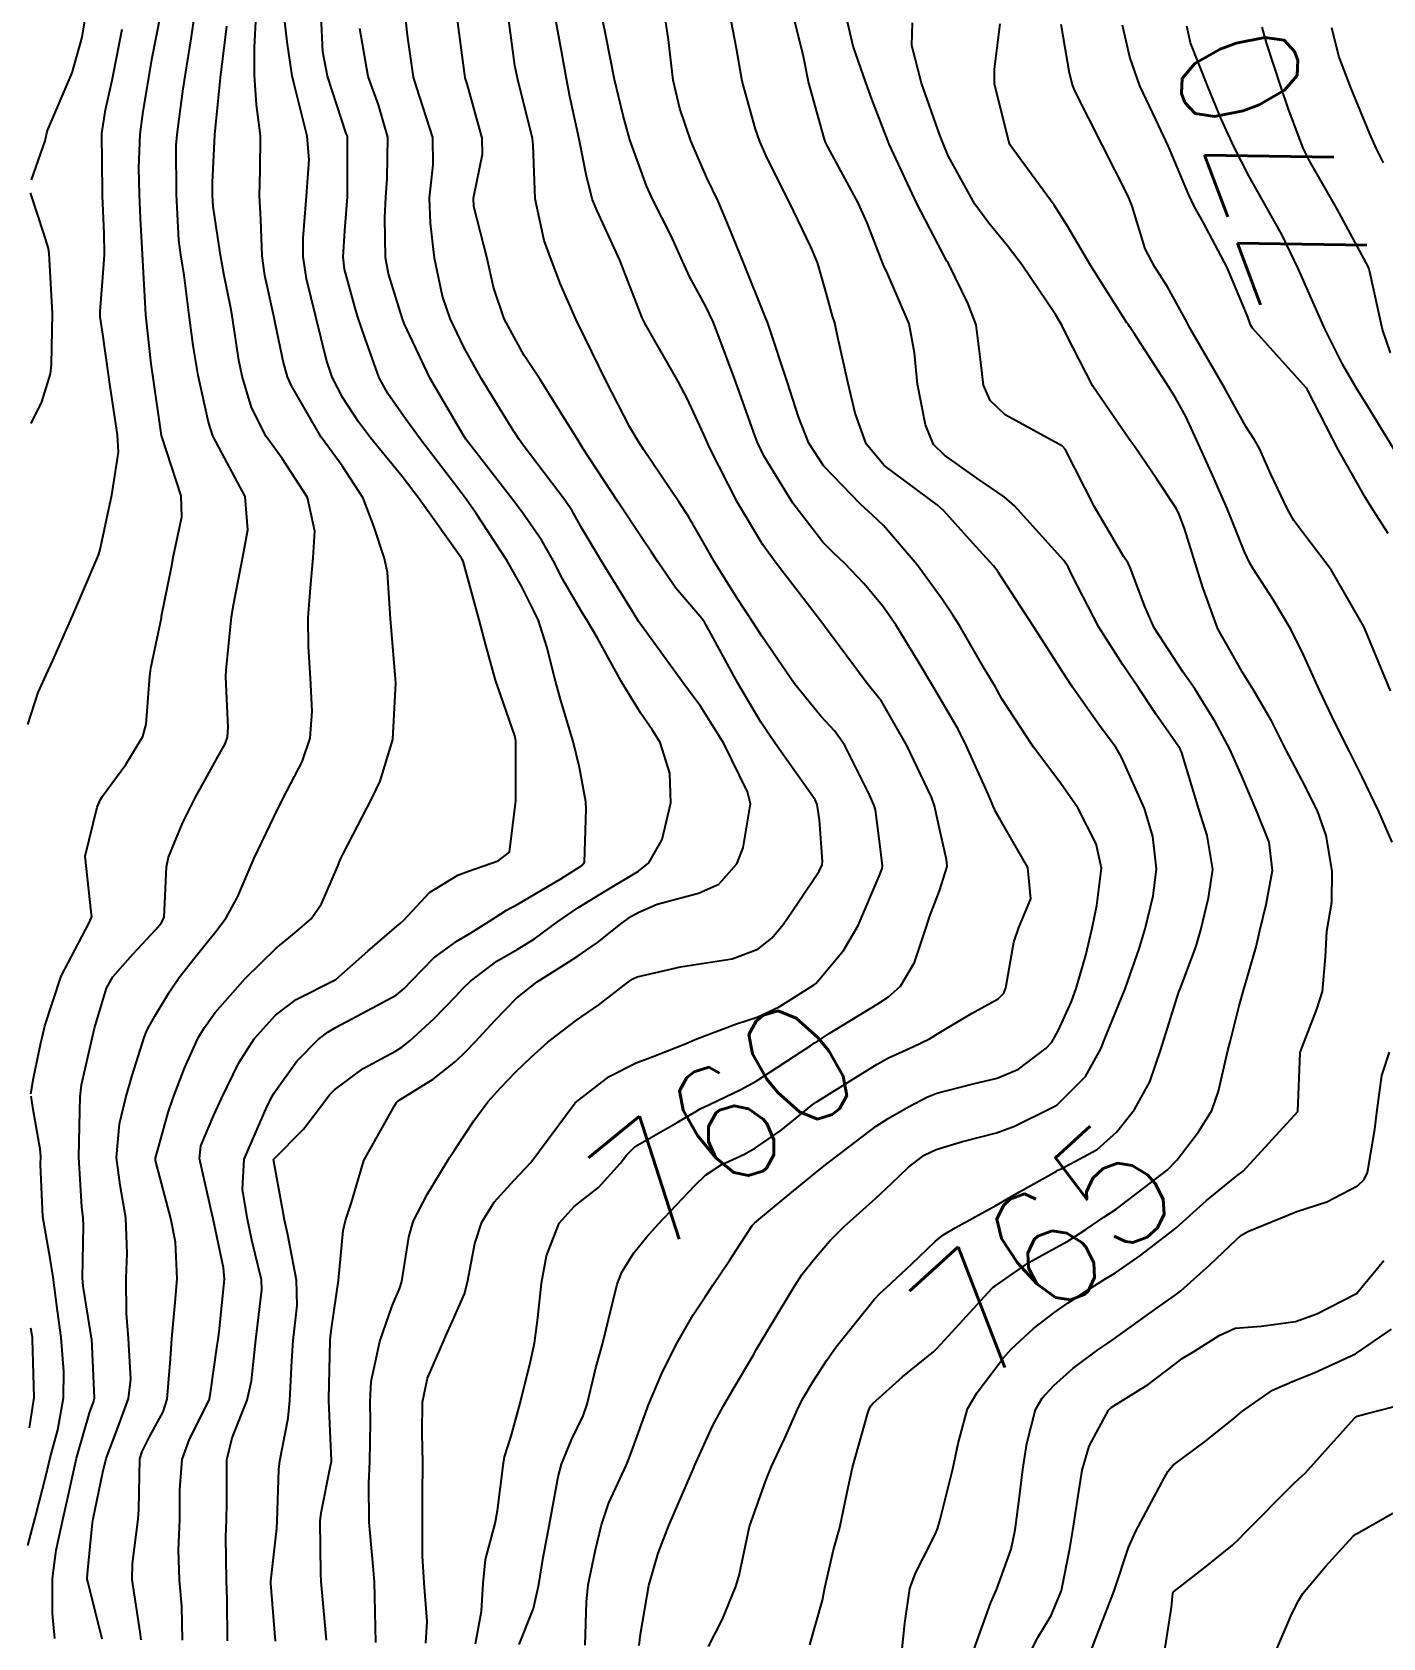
# Model space of a CAD drawing. Header units: metres. Extents: x 307586 to 320046, y 7427249 to 7434250.
# Drawn here: x 318054.5 to 318099.4, y 7431165.6 to 7431218.9 of the extents above; entities that cross this region are included whole.
import ezdxf
from ezdxf.enums import TextEntityAlignment as Align

# ---------------------------------------------------------------- set-up
doc = ezdxf.new("R2010")
doc.units = ezdxf.units.M
doc.header["$MEASUREMENT"] = 0
for name, color, linetype in [('Cotas', 45, 'Continuous'), ('Curvas de Nivel 1m', 11, 'Continuous'), ('Curvas de Nivel 5m', 15, 'Continuous')]:
    doc.layers.add(name, color=color, linetype=linetype)
doc.styles.add('Style-STANDARD', font='STANDARD.shx')

msp = doc.modelspace()

# ---------------------------------------------------------------- linework, layer by layer
at = {"layer": 'Curvas de Nivel 1m', "flags": 128}
for points, elevation in [([(318054.516, 7431213.998), (318054.969, 7431215.295), (318055.022, 7431215.509), (318055.031, 7431215.559), (318055.056, 7431215.641), (318055.866, 7431217.547), (318056.204, 7431218.741), (318056.332, 7431219.54)], 748), ([(318055.292, 7431165.546), (318055.22, 7431166.386), (318055.221, 7431167.548), (318055.341, 7431168.484), (318055.574, 7431169.543), (318055.73, 7431170.234), (318056.013, 7431171.536), (318056.458, 7431173.082), (318056.585, 7431173.405), (318056.612, 7431173.529), (318056.522, 7431175.5), (318056.518, 7431175.53), (318056.494, 7431175.672), (318056.231, 7431177.255), (318056.212, 7431177.535), (318056.249, 7431179.253), (318056.237, 7431179.534), (318056.194, 7431179.879), (318056.089, 7431181.537), (318056.122, 7431183.08), (318056.139, 7431183.537), (318056.181, 7431183.944), (318056.546, 7431185.531), (318056.616, 7431185.817), (318057.007, 7431187.148), (318057.218, 7431187.524), (318057.881, 7431188.277), (318058.649, 7431189.094), (318058.843, 7431189.317), (318058.922, 7431189.507), (318059.007, 7431191.178), (318059.068, 7431191.506), (318059.547, 7431192.649), (318059.964, 7431193.497), (318060.231, 7431193.974), (318060.723, 7431194.854), (318060.954, 7431195.263), (318061.032, 7431195.486), (318061.057, 7431195.806), (318060.975, 7431197.487), (318060.984, 7431197.714), (318061.165, 7431199.484), (318061.237, 7431199.941), (318061.535, 7431201.479), (318061.708, 7431202.372), (318061.622, 7431203.478), (318060.845, 7431204.931), (318060.54, 7431205.493), (318060.4, 7431205.952), (318060.061, 7431207.498), (318059.89, 7431208.493), (318059.758, 7431209.501), (318059.586, 7431210.83), (318059.482, 7431211.504), (318059.417, 7431211.995), (318059.34, 7431213.506), (318059.325, 7431215.149), (318059.354, 7431215.506), (318059.547, 7431216.944), (318059.634, 7431217.504), (318059.825, 7431218.682), (318059.948, 7431219.501)], 751), ([(318058.161, 7431165.512), (318058.125, 7431165.763), (318057.868, 7431167.515), (318057.87, 7431168.043), (318058.068, 7431169.513), (318058.091, 7431169.84), (318058.124, 7431171.513), (318058.191, 7431171.767), (318058.451, 7431172.276), (318058.89, 7431173.074), (318059.031, 7431173.504), (318059.142, 7431174.845), (318059.182, 7431175.503), (318059.292, 7431176.715), (318059.356, 7431177.502), (318059.308, 7431178.719), (318059.152, 7431179.504), (318058.643, 7431181.428), (318058.641, 7431181.509), (318059.063, 7431183.02), (318059.226, 7431183.504), (318059.601, 7431184.497), (318060.06, 7431185.496), (318060.262, 7431185.848), (318060.621, 7431186.342), (318061.618, 7431187.475), (318062.648, 7431188.48), (318063.188, 7431188.921), (318063.806, 7431189.449), (318064.158, 7431189.956), (318064.68, 7431191.185), (318064.788, 7431191.438), (318064.886, 7431191.638), (318065.811, 7431193.423), (318066.104, 7431194.028), (318066.518, 7431195.413), (318066.619, 7431197.279), (318066.613, 7431197.412), (318066.599, 7431197.568), (318066.45, 7431199.415), (318066.344, 7431200.962), (318066.242, 7431201.418), (318065.888, 7431202.498), (318065.532, 7431203.429), (318064.839, 7431204.5), (318064.138, 7431205.447), (318063.147, 7431207.181), (318063.025, 7431207.458), (318062.881, 7431207.98), (318062.629, 7431209.194), (318062.573, 7431209.465), (318062.268, 7431210.825), (318062.185, 7431211.471), (318062.138, 7431212.675), (318062.096, 7431213.473), (318062.116, 7431214.312), (318062.122, 7431215.473), (318061.995, 7431216.486), (318061.926, 7431217.476), (318061.925, 7431218.395), (318061.979, 7431219.476)], 753), ([(318059.539, 7431165.493), (318059.516, 7431166.625), (318059.436, 7431167.494), (318059.405, 7431168.497), (318059.446, 7431169.5), (318059.448, 7431170.484), (318059.525, 7431171.499), (318059.772, 7431172.174), (318060.428, 7431173.49), (318060.437, 7431173.517), (318060.466, 7431173.715), (318060.692, 7431175.285), (318060.72, 7431175.487), (318060.749, 7431175.74), (318060.931, 7431177.484), (318060.9, 7431177.866), (318060.556, 7431179.49), (318060.551, 7431179.508), (318060.534, 7431179.581), (318060.103, 7431181.495), (318060.144, 7431181.917), (318060.577, 7431182.936), (318060.827, 7431183.486), (318061.407, 7431184.671), (318061.918, 7431185.47), (318062.621, 7431186.259), (318063.306, 7431186.773), (318064.633, 7431187.44), (318065.694, 7431188.378), (318066.66, 7431189.209), (318066.771, 7431189.299), (318066.882, 7431189.408), (318067.741, 7431190.331), (318068.678, 7431190.899), (318069.031, 7431191.035), (318070.025, 7431191.377), (318070.394, 7431191.665), (318070.603, 7431193.371), (318070.611, 7431193.464), (318070.612, 7431195.371), (318070.576, 7431195.53), (318069.935, 7431197.378), (318069.613, 7431198.539), (318069.393, 7431199.384), (318068.855, 7431201.337), (318068.83, 7431201.39), (318068.803, 7431201.433), (318067.401, 7431203.404), (318066.834, 7431204.14), (318065.78, 7431205.426), (318065.384, 7431205.958), (318064.866, 7431206.756), (318064.507, 7431207.444), (318064.322, 7431208.005), (318063.966, 7431209.449), (318063.654, 7431210.714), (318063.541, 7431211.454), (318063.54, 7431212.065), (318063.658, 7431213.453), (318063.745, 7431214.668), (318063.682, 7431215.453), (318063.233, 7431217.215), (318063.177, 7431217.458), (318063.01, 7431218.583), (318062.92, 7431219.36)], 754), ([(318064.317, 7431165.497), (318064.137, 7431167.443), (318064.129, 7431167.711), (318064.113, 7431169.443), (318064.138, 7431169.73), (318064.441, 7431171.225), (318064.48, 7431171.439), (318064.482, 7431171.478), (318064.45, 7431172.189), (318064.401, 7431173.441), (318064.398, 7431173.507), (318064.436, 7431175.441), (318064.439, 7431175.495), (318064.498, 7431175.927), (318064.715, 7431177.437), (318064.869, 7431179.104), (318064.949, 7431179.434), (318065.151, 7431180.033), (318065.563, 7431181.425), (318066.581, 7431183.245), (318066.641, 7431183.351), (318066.699, 7431183.409), (318067.865, 7431184.126), (318068.603, 7431184.714), (318068.948, 7431185.046), (318069.267, 7431185.383), (318069.915, 7431186.082), (318070.627, 7431186.816), (318071.317, 7431187.36), (318072.122, 7431187.866), (318072.646, 7431188.203), (318073.316, 7431188.67), (318074.136, 7431189.325), (318074.444, 7431189.543), (318074.666, 7431189.667), (318075.304, 7431189.945), (318076.673, 7431190.303), (318077.352, 7431190.607), (318077.948, 7431191.277), (318078.153, 7431191.81), (318078.398, 7431193.273), (318078.307, 7431193.675), (318077.517, 7431195.282), (318076.745, 7431196.518), (318076.411, 7431196.956), (318076.15, 7431197.299), (318074.781, 7431199.195), (318074.697, 7431199.321), (318074.538, 7431199.57), (318073.45, 7431201.334), (318072.814, 7431202.412), (318072.476, 7431203.001), (318072.244, 7431203.349), (318070.85, 7431205.189), (318070.72, 7431205.371), (318070.453, 7431205.778), (318069.468, 7431207.384), (318068.888, 7431208.416), (318068.429, 7431209.395), (318068.171, 7431210.137), (318067.904, 7431211.4), (318067.774, 7431212.562), (318067.742, 7431213.402), (318067.861, 7431214.5), (318067.852, 7431215.401), (318067.309, 7431217.088), (318067.21, 7431217.408), (318067.014, 7431218.801), (318066.946, 7431219.411)], 757), ([(318065.952, 7431165.416), (318065.922, 7431166.95), (318065.911, 7431167.417), (318065.869, 7431167.95), (318065.74, 7431169.42), (318065.723, 7431170.708), (318065.76, 7431171.42), (318065.778, 7431172.742), (318065.764, 7431173.42), (318065.806, 7431174.087), (318066.094, 7431175.416), (318066.505, 7431176.596), (318066.748, 7431177.17), (318066.824, 7431177.407), (318067.055, 7431178.885), (318067.203, 7431179.403), (318067.658, 7431180.293), (318068.326, 7431181.392), (318068.414, 7431181.542), (318068.567, 7431181.775), (318069.212, 7431182.748), (318069.678, 7431183.379), (318070.111, 7431183.854), (318070.598, 7431184.357), (318071.114, 7431184.854), (318071.672, 7431185.354), (318072.62, 7431186.084), (318073.364, 7431186.594), (318074.303, 7431187.323), (318074.494, 7431187.462), (318074.636, 7431187.532), (318076.082, 7431187.858), (318076.643, 7431187.947), (318077.795, 7431188.129), (318078.651, 7431188.442), (318079.112, 7431188.81), (318079.482, 7431189.262), (318079.961, 7431189.966), (318080.681, 7431191.038), (318080.782, 7431191.249), (318080.792, 7431191.356), (318080.698, 7431192.745), (318080.621, 7431193.251), (318080.55, 7431193.407), (318079.232, 7431195.265), (318078.74, 7431195.989), (318077.983, 7431197.278), (318077.034, 7431199.032), (318076.888, 7431199.289), (318076.784, 7431199.43), (318075.923, 7431200.432), (318075.319, 7431201.312), (318075.118, 7431201.628), (318074.811, 7431202.079), (318073.985, 7431203.328), (318072.849, 7431205.063), (318072.673, 7431205.343), (318071.975, 7431206.464), (318071.411, 7431207.362), (318070.885, 7431208.16), (318070.217, 7431209.377), (318069.865, 7431210.429), (318069.651, 7431211.383), (318069.214, 7431213.113), (318069.204, 7431213.387), (318069.503, 7431214.846), (318069.487, 7431215.385), (318068.991, 7431217.186), (318068.929, 7431217.391), (318068.913, 7431217.472), (318068.664, 7431219.394)], 758), ([(318067.615, 7431165.398), (318067.665, 7431166.112), (318067.566, 7431167.398), (318067.509, 7431168.296), (318067.504, 7431169.399), (318067.513, 7431170.318), (318067.518, 7431171.399), (318067.493, 7431172.359), (318067.502, 7431173.4), (318067.679, 7431174.193), (318068.195, 7431175.393), (318068.286, 7431175.601), (318068.5, 7431176.09), (318068.9, 7431176.995), (318068.999, 7431177.385), (318069.247, 7431178.668), (318069.483, 7431179.381), (318069.883, 7431180.044), (318070.557, 7431180.774), (318071.108, 7431181.362), (318072.583, 7431183.34), (318073.705, 7431184.22), (318074.603, 7431184.671), (318075.076, 7431184.843), (318076.212, 7431185.296), (318076.615, 7431185.472), (318077.932, 7431185.965), (318078.622, 7431186.186), (318079.355, 7431186.533), (318080.497, 7431187.251), (318080.573, 7431187.311), (318080.635, 7431187.379), (318081.486, 7431188.402), (318081.978, 7431189.23), (318082.679, 7431190.871), (318082.778, 7431191.123), (318082.787, 7431191.219), (318082.691, 7431192.037), (318082.549, 7431193.07), (318082.507, 7431193.223), (318082.342, 7431193.592), (318081.519, 7431195.238), (318081.192, 7431195.697), (318080.742, 7431196.189), (318079.868, 7431197.259), (318078.777, 7431198.845), (318078.5, 7431199.273), (318077.953, 7431200.117), (318077.221, 7431201.286), (318076.81, 7431202.006), (318076.339, 7431202.818), (318076.02, 7431203.302), (318074.849, 7431205.038), (318074.671, 7431205.322), (318074.399, 7431205.783), (318073.592, 7431207.333), (318072.894, 7431208.758), (318072.609, 7431209.344), (318072.092, 7431210.53), (318071.781, 7431211.357), (318071.551, 7431211.983), (318071.252, 7431213.365), (318071.182, 7431215.155), (318071.157, 7431215.367), (318071.127, 7431215.52), (318070.98, 7431216.079), (318070.658, 7431217.373), (318070.579, 7431217.795), (318070.367, 7431219.377)], 759), ([(318070.718, 7431165.357), (318071.193, 7431166.543), (318071.369, 7431167.35), (318071.514, 7431168.246), (318071.731, 7431169.35), (318072.017, 7431170.924), (318072.123, 7431171.345), (318072.451, 7431172.144), (318072.848, 7431172.947), (318072.98, 7431173.335), (318073.267, 7431174.546), (318073.482, 7431175.33), (318073.687, 7431176.142), (318073.977, 7431177.325), (318074.123, 7431177.72), (318074.528, 7431178.356), (318074.961, 7431178.889), (318075.34, 7431179.308), (318076.556, 7431180.6), (318076.906, 7431180.94), (318077.427, 7431181.281), (318078.198, 7431181.642), (318078.569, 7431181.844), (318079.409, 7431182.427), (318080.425, 7431183.252), (318080.513, 7431183.322), (318080.585, 7431183.368), (318081.739, 7431184.089), (318082.604, 7431184.631), (318082.985, 7431184.838), (318083.819, 7431185.208), (318084.345, 7431185.473), (318084.617, 7431185.638), (318085.745, 7431186.304), (318086.629, 7431186.791), (318086.812, 7431186.988), (318086.886, 7431187.167), (318087.144, 7431188.677), (318087.311, 7431189.164), (318087.711, 7431190.122), (318087.615, 7431191.161), (318086.699, 7431192.751), (318086.542, 7431193.013), (318086.473, 7431193.173), (318086.31, 7431193.575), (318085.572, 7431195.187), (318085.295, 7431195.748), (318084.748, 7431196.699), (318084.449, 7431197.203), (318083.968, 7431198.005), (318083.231, 7431199.216), (318082.789, 7431199.846), (318082.163, 7431200.596), (318081.544, 7431201.239), (318081.165, 7431201.603), (318080.81, 7431201.961), (318079.811, 7431203.26), (318078.846, 7431204.832), (318078.632, 7431205.272), (318078.5, 7431205.63), (318077.917, 7431207.28), (318077.333, 7431208.849), (318077.159, 7431209.287), (318076.908, 7431209.808), (318076.386, 7431210.767), (318076.141, 7431211.302), (318075.767, 7431212.143), (318075.17, 7431213.317), (318074.95, 7431213.799), (318074.399, 7431215.326), (318074.17, 7431216.139), (318073.883, 7431217.331), (318073.606, 7431218.742), (318073.491, 7431219.335)], 761), ([(318054.396, 7431195.904), (318054.747, 7431196.975), (318055.012, 7431197.556), (318055.234, 7431198.029), (318055.89, 7431199.543), (318056.162, 7431200.16), (318056.749, 7431201.531), (318056.805, 7431201.721), (318057.118, 7431203.229), (318057.185, 7431203.526), (318057.414, 7431204.954), (318057.377, 7431205.525), (318057.114, 7431207.284), (318057.079, 7431207.528), (318056.886, 7431208.876), (318056.804, 7431209.443), (318056.798, 7431209.531), (318056.8, 7431209.626), (318056.916, 7431211.051), (318056.95, 7431211.502), (318056.947, 7431211.53), (318056.949, 7431211.556), (318056.93, 7431212.216), (318056.883, 7431213.471), (318056.88, 7431213.531), (318056.878, 7431213.597), (318056.86, 7431215.532), (318056.981, 7431216.326), (318057.205, 7431217.314), (318057.248, 7431217.527), (318057.533, 7431218.999)], 749), ([(318056.872, 7431165.525), (318056.392, 7431167.44), (318056.372, 7431167.51), (318056.372, 7431167.53), (318056.396, 7431167.82), (318056.547, 7431169.393), (318056.568, 7431169.528), (318056.887, 7431171.075), (318056.996, 7431171.524), (318057.394, 7431172.58), (318057.738, 7431173.517), (318057.822, 7431174.168), (318057.745, 7431175.517), (318057.678, 7431176.341), (318057.666, 7431177.518), (318057.7, 7431178.339), (318057.649, 7431179.519), (318057.463, 7431180.607), (318057.345, 7431181.522), (318057.448, 7431182.647), (318057.658, 7431183.519), (318057.863, 7431184.248), (318058.26, 7431185.514), (318058.364, 7431185.764), (318058.62, 7431186.225), (318059.103, 7431187.03), (318059.422, 7431187.502), (318059.954, 7431188.183), (318060.648, 7431189.034), (318060.991, 7431189.485), (318061.361, 7431190.178), (318061.911, 7431191.472), (318062.699, 7431193.103), (318062.82, 7431193.341), (318062.882, 7431193.458), (318063.506, 7431194.667), (318063.778, 7431195.45), (318063.844, 7431196.346), (318063.788, 7431197.45), (318063.718, 7431198.501), (318063.713, 7431199.451), (318063.791, 7431200.452), (318063.879, 7431201.449), (318063.934, 7431202.327), (318063.685, 7431203.451), (318062.842, 7431204.745), (318062.311, 7431205.468), (318061.827, 7431206.44), (318061.518, 7431207.48), (318061.412, 7431208.013), (318061.189, 7431209.486), (318061.142, 7431209.731), (318060.914, 7431210.874), (318060.801, 7431211.491), (318060.558, 7431213.112), (318060.527, 7431213.494), (318060.53, 7431213.913), (318060.609, 7431215.494), (318060.638, 7431215.832), (318060.809, 7431217.492), (318060.83, 7431217.657), (318061.009, 7431219.107)], 752), ([(318062.625, 7431165.457), (318062.468, 7431167.384), (318062.466, 7431167.459), (318062.671, 7431169.206), (318062.683, 7431169.457), (318062.734, 7431171.163), (318062.774, 7431171.457), (318063.046, 7431172.865), (318063.101, 7431173.454), (318063.166, 7431174.77), (318063.216, 7431175.453), (318063.342, 7431176.615), (318063.324, 7431177.452), (318063.03, 7431178.961), (318062.929, 7431179.456), (318062.563, 7431181.46), (318063.558, 7431182.465), (318064.301, 7431183.443), (318064.423, 7431183.604), (318064.588, 7431183.771), (318065.542, 7431184.483), (318066.608, 7431185.063), (318066.825, 7431185.193), (318067.09, 7431185.405), (318067.884, 7431186.133), (318068.628, 7431186.901), (318068.863, 7431187.155), (318069.104, 7431187.385), (318069.974, 7431188.045), (318070.649, 7431188.437), (318071.232, 7431188.784), (318071.994, 7431189.35), (318072.668, 7431189.817), (318073.611, 7431190.393), (318074.68, 7431191.042), (318075.023, 7431191.315), (318075.466, 7431192.084), (318075.754, 7431193.304), (318075.727, 7431194.296), (318075.401, 7431195.31), (318075.143, 7431195.72), (318074.743, 7431196.292), (318074.115, 7431197.326), (318073.307, 7431198.803), (318072.986, 7431199.338), (318072.786, 7431199.666), (318072.171, 7431200.724), (318071.843, 7431201.354), (318071.467, 7431202.018), (318070.819, 7431202.957), (318070.508, 7431203.373), (318069.285, 7431204.947), (318068.946, 7431205.389), (318068.854, 7431205.526), (318067.757, 7431207.401), (318066.9, 7431209.227), (318066.834, 7431209.411), (318066.379, 7431210.88), (318066.278, 7431211.42), (318066.253, 7431212.737), (318066.286, 7431213.42), (318066.336, 7431214.036), (318066.359, 7431215.419), (318066.05, 7431216.491), (318065.706, 7431217.429), (318065.426, 7431219.024)], 756), ([(318072.912, 7431165.335), (318072.951, 7431166.771), (318073.012, 7431167.334), (318073.249, 7431168.493), (318073.452, 7431169.33), (318073.695, 7431170.062), (318074.285, 7431171.322), (318074.332, 7431171.433), (318074.447, 7431171.752), (318075.018, 7431173.312), (318075.449, 7431174.335), (318075.923, 7431175.299), (318076.503, 7431176.301), (318076.891, 7431176.904), (318077.149, 7431177.284), (318077.703, 7431178.101), (318078.461, 7431179.271), (318078.499, 7431179.315), (318078.544, 7431179.355), (318079.59, 7431180.223), (318080.561, 7431181.015), (318080.853, 7431181.246), (318082.576, 7431182.566), (318082.97, 7431182.825), (318083.655, 7431183.209), (318084.262, 7431183.529), (318084.59, 7431183.662), (318085.802, 7431183.974), (318086.598, 7431184.163), (318087.302, 7431184.463), (318088.225, 7431185.154), (318088.409, 7431185.358), (318088.619, 7431185.731), (318089.064, 7431186.71), (318089.216, 7431187.144), (318089.539, 7431188.252), (318089.75, 7431189.139), (318089.91, 7431189.898), (318090.064, 7431191.136), (318089.887, 7431191.942), (318089.272, 7431193.144), (318088.715, 7431193.953), (318087.801, 7431195.159), (318086.749, 7431196.758), (318086.604, 7431197.025), (318086.524, 7431197.173), (318086.154, 7431197.787), (318085.347, 7431199.192), (318085.128, 7431199.537), (318084.791, 7431200.04), (318083.935, 7431201.209), (318082.816, 7431202.515), (318082.458, 7431202.864), (318082.058, 7431203.231), (318080.841, 7431204.485), (318080.34, 7431205.255), (318079.992, 7431206.128), (318079.63, 7431207.262), (318078.998, 7431209.173), (318078.962, 7431209.269), (318078.905, 7431209.431), (318078.16, 7431211.278), (318077.618, 7431212.601), (318077.326, 7431213.286), (318076.955, 7431214.069), (318076.418, 7431215.298), (318076.05, 7431216.371), (318075.828, 7431217.307), (318075.676, 7431218.647), (318075.58, 7431219.312)], 762), ([(318074.7, 7431165.315), (318074.753, 7431165.691), (318075.026, 7431167.311), (318075.332, 7431168.383), (318075.693, 7431169.301), (318076.44, 7431171.045), (318076.515, 7431171.216), (318076.543, 7431171.289), (318077.142, 7431172.598), (318077.506, 7431173.28), (318077.862, 7431173.886), (318078.488, 7431174.947), (318078.604, 7431175.156), (318078.67, 7431175.268), (318079.353, 7431176.413), (318079.865, 7431177.256), (318080.122, 7431177.651), (318080.527, 7431178.166), (318081.03, 7431178.748), (318081.508, 7431179.236), (318082.552, 7431180.169), (318083.099, 7431180.673), (318083.651, 7431181.209), (318084.169, 7431181.602), (318084.569, 7431181.797), (318085.439, 7431182.054), (318086.575, 7431182.349), (318087.171, 7431182.57), (318088.359, 7431183.152), (318088.507, 7431183.228), (318088.585, 7431183.277), (318089.524, 7431184.215), (318090.036, 7431185.136), (318090.199, 7431185.552), (318090.627, 7431186.583), (318090.842, 7431187.127), (318091.316, 7431188.457), (318091.513, 7431189.117), (318091.776, 7431190.216), (318091.884, 7431191.112), (318091.768, 7431192.188), (318091.485, 7431193.118), (318090.728, 7431194.82), (318090.547, 7431195.132), (318089.998, 7431195.88), (318089.098, 7431197.147), (318088.76, 7431197.653), (318087.804, 7431199.16), (318086.798, 7431200.714), (318086.619, 7431200.991), (318086.478, 7431201.175), (318085.679, 7431202.054), (318084.821, 7431203.003), (318084.6, 7431203.202), (318082.842, 7431204.51), (318082.239, 7431205.229), (318081.88, 7431206.252), (318081.643, 7431207.238), (318081.278, 7431208.863), (318081.198, 7431209.246), (318081.13, 7431209.471), (318080.913, 7431210.24), (318080.624, 7431211.253), (318080.409, 7431211.774), (318079.683, 7431213.263), (318078.964, 7431214.701), (318078.708, 7431215.273), (318078.566, 7431215.685), (318078.126, 7431217.279), (318077.932, 7431218.358), (318077.756, 7431219.283)], 763), ([(318077.009, 7431165.284), (318077.468, 7431166.193), (318077.918, 7431167.275), (318078.029, 7431167.643), (318078.372, 7431169.271), (318078.385, 7431169.309), (318078.425, 7431169.428), (318078.909, 7431170.795), (318079.094, 7431171.263), (318079.528, 7431172.183), (318080.01, 7431173.255), (318080.161, 7431173.56), (318080.475, 7431174.078), (318080.933, 7431174.796), (318081.252, 7431175.239), (318082.509, 7431176.805), (318082.712, 7431177.017), (318082.931, 7431177.216), (318083.75, 7431177.983), (318084.536, 7431178.737), (318084.79, 7431178.946), (318085.203, 7431179.19), (318086.551, 7431179.936), (318087.332, 7431180.386), (318088.562, 7431181.069), (318088.611, 7431181.101), (318088.722, 7431181.148), (318089.917, 7431181.789), (318090.575, 7431182.382), (318091.153, 7431183.121), (318091.667, 7431184.044), (318092.032, 7431185.109), (318092.632, 7431187.026), (318092.649, 7431187.083), (318092.657, 7431187.1), (318093.205, 7431188.545), (318093.36, 7431189.093), (318093.618, 7431190.146), (318093.754, 7431191.089), (318093.569, 7431192.216), (318093.291, 7431193.094), (318092.731, 7431194.971), (318092.668, 7431195.101), (318091.872, 7431196.241), (318091.284, 7431197.122), (318090.764, 7431197.89), (318089.97, 7431199.138), (318089.089, 7431200.858), (318088.948, 7431201.149), (318088.805, 7431201.358), (318087.168, 7431203.167), (318086.827, 7431203.465), (318085.925, 7431204.095), (318084.848, 7431204.849), (318084.478, 7431205.204), (318084.21, 7431205.856), (318083.944, 7431207.209), (318083.852, 7431208.247), (318083.668, 7431209.212), (318082.92, 7431210.963), (318082.832, 7431211.131), (318082.792, 7431211.222), (318082.282, 7431212.575), (318081.979, 7431213.234), (318080.971, 7431215.096), (318080.897, 7431215.251), (318080.844, 7431215.381), (318080.331, 7431217.257), (318080.167, 7431218.097), (318079.87, 7431219.262)], 764), ([(318083.445, 7431165.209), (318083.531, 7431166.059), (318083.689, 7431167.207), (318083.887, 7431167.719), (318084.416, 7431168.76), (318084.562, 7431169.056), (318084.617, 7431169.197), (318084.693, 7431169.464), (318085.126, 7431171.19), (318085.295, 7431172.031), (318085.615, 7431173.183), (318085.931, 7431173.718), (318086.482, 7431174.451), (318086.794, 7431174.862), (318087.064, 7431175.164), (318087.806, 7431175.851), (318088.505, 7431176.385), (318088.958, 7431176.696), (318089.627, 7431177.139), (318090.169, 7431177.483), (318090.521, 7431177.699), (318091.368, 7431178.28), (318092.435, 7431179.102), (318092.544, 7431179.195), (318093.543, 7431180.1), (318094.561, 7431180.915), (318094.766, 7431181.077), (318096.583, 7431183.05), (318096.662, 7431184.999), (318096.674, 7431185.049), (318097.218, 7431186.453), (318097.406, 7431187.042), (318097.504, 7431188.188), (318097.55, 7431189.041), (318097.707, 7431190.005), (318097.725, 7431191.04), (318097.518, 7431192.218), (318097.237, 7431193.045), (318096.718, 7431194.067), (318096.199, 7431195.058), (318095.709, 7431196.032), (318095.102, 7431197.075), (318094.761, 7431197.607), (318093.928, 7431199.089), (318093.428, 7431200.463), (318093.226, 7431201.096), (318092.816, 7431202.417), (318092.631, 7431202.913), (318092.524, 7431203.104), (318091.894, 7431204.057), (318091.166, 7431205.125), (318091.04, 7431205.312), (318090.857, 7431205.565), (318089.775, 7431207.141), (318088.898, 7431208.852), (318088.756, 7431209.151), (318088.529, 7431209.531), (318087.427, 7431211.165), (318086.929, 7431211.813), (318086.313, 7431212.556), (318085.853, 7431213.186), (318084.967, 7431214.795), (318084.797, 7431215.202), (318084.691, 7431215.487), (318084.083, 7431217.209), (318083.764, 7431218.46), (318083.78, 7431219.212)], 766), ([(318099.714, 7431191.998), (318099.275, 7431193.024), (318098.72, 7431194.174), (318098.286, 7431195.034), (318097.811, 7431195.971), (318097.3, 7431197.045), (318096.771, 7431198.227), (318096.359, 7431199.056), (318095.77, 7431200.042), (318095.101, 7431201.076), (318094.989, 7431201.262), (318094.809, 7431201.641), (318094.233, 7431203.086), (318093.76, 7431204.17), (318093.342, 7431205.095), (318092.863, 7431206.139), (318092.519, 7431206.755), (318092.294, 7431207.109), (318091.166, 7431208.859), (318090.985, 7431209.129), (318090.953, 7431209.179), (318090.904, 7431209.249), (318089.706, 7431211.142), (318088.936, 7431212.456), (318088.484, 7431213.155), (318087.11, 7431215.03), (318087.02, 7431215.17), (318086.974, 7431215.311), (318086.603, 7431216.79), (318086.511, 7431217.177), (318086.501, 7431217.677), (318086.699, 7431219.175)], 767), ([(318099.656, 7431197.021), (318098.861, 7431198.95), (318098.83, 7431199.03), (318098.784, 7431199.136), (318097.691, 7431201.041), (318096.814, 7431202.202), (318096.451, 7431202.687), (318096.242, 7431203.059), (318095.682, 7431204.226), (318095.305, 7431205.073), (318095.142, 7431205.362), (318094.86, 7431205.806), (318094.142, 7431207.087), (318093.097, 7431208.901), (318092.986, 7431209.099), (318092.905, 7431209.261), (318092.256, 7431210.45), (318091.818, 7431211.117), (318091.515, 7431211.707), (318091.079, 7431213.128), (318090.948, 7431213.459), (318090.09, 7431215.139), (318089.18, 7431216.959), (318089.099, 7431217.149), (318088.999, 7431217.541), (318088.724, 7431219.153)], 768), ([(318099.583, 7431202.254), (318099.079, 7431203.027), (318098.829, 7431203.433), (318097.925, 7431205.039), (318096.917, 7431207.005), (318096.891, 7431207.05), (318096.873, 7431207.074), (318095.075, 7431209.077), (318095.009, 7431209.183), (318094.907, 7431209.472), (318094.239, 7431211.087), (318093.438, 7431212.595), (318093.154, 7431213.098), (318092.949, 7431213.522), (318092.287, 7431215.11), (318091.87, 7431216.005), (318091.337, 7431217.125), (318091.007, 7431218.074), (318090.76, 7431219.133)], 769), ([(318099.663, 7431208.251), (318099.395, 7431209.025), (318098.961, 7431210.991), (318098.953, 7431211.03), (318098.924, 7431211.1), (318097.873, 7431213.041), (318096.967, 7431214.633), (318096.757, 7431215.053), (318096.273, 7431216.348), (318096.032, 7431217.064), (318095.537, 7431218.551), (318095.4, 7431219.074)], 771), ([(318099.432, 7431214.559), (318099.2, 7431215.028), (318098.978, 7431215.524), (318098.348, 7431217.036), (318097.941, 7431218.109), (318097.708, 7431219.043)], 772), ([(318054.512, 7431205.908), (318054.864, 7431206.622), (318055.148, 7431207.556), (318055.188, 7431207.867), (318055.223, 7431209.555), (318055.114, 7431211.363), (318055.103, 7431211.557), (318055.088, 7431211.721), (318054.93, 7431212.218), (318054.491, 7431213.565)], 748), ([(318085.816, 7431165.178), (318086.389, 7431166.752), (318086.517, 7431167.044), (318086.572, 7431167.168), (318087.062, 7431168.515), (318087.195, 7431169.162), (318087.335, 7431170.26), (318087.45, 7431171.16), (318087.577, 7431172.033), (318087.873, 7431173.156), (318088.091, 7431173.531), (318088.475, 7431173.951), (318089.107, 7431174.52), (318089.942, 7431175.136), (318090.269, 7431175.358), (318090.497, 7431175.517), (318091.992, 7431176.592), (318092.512, 7431176.959), (318092.592, 7431177.019), (318092.696, 7431177.098), (318093.657, 7431177.957), (318094.539, 7431178.808), (318094.684, 7431178.935), (318094.925, 7431179.074), (318096.55, 7431179.733), (318097.543, 7431180.05), (318098.559, 7431180.59), (318098.787, 7431180.801), (318098.896, 7431181.027), (318099.138, 7431182.463), (318099.205, 7431183.024), (318099.372, 7431184.251), (318099.623, 7431185.02)], 767), ([(318087.721, 7431165.157), (318087.944, 7431165.588), (318088.385, 7431166.31), (318088.731, 7431167.147), (318089.013, 7431168.545), (318089.108, 7431169.143), (318089.287, 7431170.289), (318089.413, 7431171.14), (318089.65, 7431171.939), (318090.298, 7431173.132), (318090.376, 7431173.219), (318090.465, 7431173.278), (318091.607, 7431173.982), (318092.486, 7431174.656), (318092.739, 7431174.848), (318093.144, 7431175.093), (318093.971, 7431175.612), (318094.501, 7431175.861), (318095.362, 7431175.928), (318096.503, 7431176.078), (318097.212, 7431176.337), (318098.513, 7431176.995), (318098.536, 7431177.007), (318098.555, 7431177.03), (318099.44, 7431178.11)], 768), ([(318054.453, 7431172.55), (318054.604, 7431173.558), (318054.557, 7431175.494), (318054.55, 7431175.559), (318054.544, 7431175.609), (318054.496, 7431175.86)], 749), ([(318089.707, 7431165.13), (318090.391, 7431166.897), (318090.476, 7431167.129), (318090.961, 7431168.575), (318091.205, 7431169.118), (318092.063, 7431170.729), (318092.261, 7431171.103), (318092.445, 7431171.309), (318093.466, 7431172.077), (318094.461, 7431172.862), (318094.71, 7431173.076), (318095.735, 7431173.801), (318096.479, 7431174.118), (318097.143, 7431174.383), (318098.493, 7431175.005), (318098.533, 7431175.03), (318099.692, 7431175.827)], 769), ([(318095.82, 7431165.058), (318096.386, 7431166.368), (318096.61, 7431166.828), (318096.75, 7431167.046), (318097.5, 7431167.946), (318098.422, 7431168.947), (318098.465, 7431168.987), (318098.531, 7431169.029), (318099.732, 7431169.715)], 771)]:
    msp.add_lwpolyline(points, dxfattribs=dict(at, elevation=elevation))
at = {"layer": 'Curvas de Nivel 5m', "flags": 128}
for points, elevation in [([(318054.502, 7431183.643), (318054.592, 7431184.159), (318054.832, 7431185.334), (318054.881, 7431185.556), (318054.961, 7431185.899), (318055.508, 7431187.547), (318056.434, 7431189.316), (318056.527, 7431189.532), (318056.504, 7431189.683), (318056.307, 7431191.536), (318056.699, 7431193.159), (318056.813, 7431193.418), (318056.88, 7431193.528), (318057.657, 7431194.583), (318058.22, 7431195.515), (318058.334, 7431195.917), (318058.451, 7431197.513), (318058.488, 7431197.78), (318058.769, 7431199.141), (318058.834, 7431199.448), (318058.843, 7431199.509), (318059.167, 7431201.136), (318059.24, 7431201.506), (318059.509, 7431202.81), (318059.495, 7431203.503), (318058.852, 7431205.471), (318058.838, 7431205.51), (318058.548, 7431207.513), (318058.499, 7431207.892), (318058.322, 7431209.516), (318058.284, 7431210.134), (318058.206, 7431211.517), (318058.138, 7431212.721), (318058.105, 7431213.518), (318058.089, 7431214.386), (318058.127, 7431215.518), (318058.227, 7431216.271), (318058.435, 7431217.516), (318058.518, 7431217.994), (318058.812, 7431219.512)], 750), ([(318061.027, 7431165.473), (318061.014, 7431166.846), (318060.999, 7431167.474), (318060.973, 7431168.924), (318060.995, 7431169.481), (318061.005, 7431170.058), (318061.003, 7431171.482), (318061.184, 7431172.213), (318061.68, 7431173.472), (318061.831, 7431174.111), (318061.971, 7431175.468), (318062.175, 7431177.131), (318062.16, 7431177.465), (318061.843, 7431178.781), (318061.697, 7431179.473), (318061.532, 7431180.459), (318061.583, 7431181.475), (318062.349, 7431183.232), (318062.468, 7431183.462), (318062.507, 7431183.538), (318062.586, 7431183.675), (318063.33, 7431184.725), (318064.037, 7431185.446), (318064.364, 7431185.693), (318064.617, 7431185.84), (318065.514, 7431186.319), (318066.628, 7431186.923), (318066.903, 7431187.135), (318067.153, 7431187.405), (318067.886, 7431188.156), (318068.653, 7431188.707), (318069.077, 7431188.966), (318069.73, 7431189.379), (318070.302, 7431189.738), (318070.669, 7431189.941), (318072.106, 7431190.777), (318072.681, 7431191.148), (318072.796, 7431191.225), (318072.892, 7431191.338), (318072.946, 7431193.092), (318072.929, 7431193.338), (318072.72, 7431194.48), (318072.51, 7431195.343), (318072.103, 7431196.706), (318071.922, 7431197.352), (318071.641, 7431198.485), (318071.359, 7431199.361), (318071.176, 7431199.753), (318070.794, 7431200.499), (318070.297, 7431201.375), (318069.286, 7431202.917), (318068.955, 7431203.389), (318068.826, 7431203.564), (318067.42, 7431205.404), (318066.861, 7431206.172), (318066.351, 7431206.901), (318066.065, 7431207.422), (318065.598, 7431208.724), (318065.364, 7431209.433), (318065.257, 7431209.785), (318064.919, 7431211.035), (318064.869, 7431211.441), (318064.932, 7431212.301), (318065.021, 7431213.439), (318065.018, 7431215.394), (318065.013, 7431215.439), (318065.005, 7431215.471), (318064.974, 7431215.541), (318064.354, 7431217.446), (318064.199, 7431218.254), (318064.139, 7431219.449)], 755), ([(318069.263, 7431165.377), (318069.467, 7431166.457), (318069.525, 7431167.373), (318069.602, 7431168.175), (318069.917, 7431169.375), (318070.003, 7431169.799), (318070.194, 7431171.372), (318070.233, 7431171.584), (318070.452, 7431172.273), (318070.755, 7431173.366), (318071.093, 7431174.751), (318071.229, 7431175.359), (318071.341, 7431176.197), (318071.459, 7431177.356), (318071.624, 7431178.256), (318072.042, 7431179.348), (318072.549, 7431179.9), (318073.354, 7431180.533), (318074.075, 7431181.325), (318074.28, 7431181.609), (318074.569, 7431181.894), (318075.965, 7431182.688), (318076.581, 7431183.058), (318076.73, 7431183.14), (318077.037, 7431183.285), (318078.081, 7431183.785), (318078.595, 7431184.065), (318079.323, 7431184.542), (318080.401, 7431185.252), (318080.53, 7431185.335), (318080.614, 7431185.384), (318081.019, 7431185.646), (318082.627, 7431186.63), (318082.986, 7431186.859), (318083.387, 7431187.212), (318083.854, 7431187.998), (318084.25, 7431189.204), (318084.348, 7431189.522), (318084.675, 7431190.385), (318084.93, 7431191.196), (318084.915, 7431191.426), (318084.695, 7431192.396), (318084.518, 7431193.202), (318084.417, 7431193.493), (318083.593, 7431195.211), (318082.748, 7431196.679), (318082.514, 7431196.987), (318082.314, 7431197.227), (318080.895, 7431199.134), (318080.805, 7431199.25), (318079.252, 7431201.266), (318078.809, 7431201.88), (318077.966, 7431203.279), (318077.048, 7431205.09), (318076.962, 7431205.289), (318076.855, 7431205.541), (318076.299, 7431206.731), (318076.002, 7431207.303), (318074.901, 7431209.212), (318074.843, 7431209.321), (318074.807, 7431209.418), (318074.059, 7431211.329), (318073.311, 7431212.964), (318073.157, 7431213.338), (318072.955, 7431214.119), (318072.71, 7431215.344), (318072.406, 7431216.768), (318072.289, 7431217.351), (318072.14, 7431218.219), (318071.93, 7431219.356)], 760), ([(318080.374, 7431165.344), (318080.799, 7431166.826), (318080.869, 7431167.235), (318081.158, 7431168.493), (318081.374, 7431169.236), (318081.616, 7431170.414), (318081.791, 7431171.23), (318082.313, 7431173.074), (318082.371, 7431173.221), (318082.404, 7431173.28), (318082.465, 7431173.352), (318083.446, 7431174.243), (318084.491, 7431175.083), (318084.549, 7431175.143), (318084.598, 7431175.198), (318085.575, 7431176.255), (318086.416, 7431177.171), (318086.466, 7431177.219), (318086.514, 7431177.253), (318087.645, 7431178.04), (318088.534, 7431178.527), (318088.938, 7431178.745), (318089.543, 7431179.14), (318090.14, 7431179.541), (318090.55, 7431179.815), (318092.239, 7431181.105), (318092.566, 7431181.436), (318093.285, 7431182.384), (318093.724, 7431183.089), (318093.952, 7431183.727), (318094.261, 7431185.084), (318094.331, 7431185.368), (318094.628, 7431186.564), (318094.777, 7431187.078), (318095.202, 7431188.525), (318095.318, 7431189.07), (318095.532, 7431189.928), (318095.745, 7431191.064), (318095.625, 7431191.999), (318095.203, 7431193.072), (318094.72, 7431194.194), (318094.322, 7431195.084), (318093.832, 7431195.999), (318093.156, 7431197.096), (318092.761, 7431197.656), (318091.81, 7431199.115), (318091.499, 7431199.828), (318091.013, 7431201.127), (318090.942, 7431201.266), (318090.806, 7431201.482), (318089.828, 7431203.14), (318088.851, 7431205.055), (318088.768, 7431205.151), (318086.863, 7431206.192), (318086.362, 7431206.672), (318086.146, 7431207.181), (318086.041, 7431208.027), (318085.895, 7431209.185), (318085.624, 7431209.903), (318084.99, 7431211.199), (318084.965, 7431211.241), (318084.924, 7431211.299), (318083.924, 7431213.21), (318083.006, 7431215.186), (318082.991, 7431215.22), (318082.973, 7431215.27), (318082.433, 7431216.674), (318082.236, 7431217.231), (318081.807, 7431218.442), (318081.621, 7431219.241)], 765), ([(318099.788, 7431205.021), (318098.868, 7431206.522), (318098.554, 7431207.033), (318098.073, 7431207.85), (318097.475, 7431209.044), (318096.916, 7431210.318), (318096.697, 7431210.829), (318096.597, 7431211.055), (318096.051, 7431212.18), (318095.555, 7431213.071), (318094.959, 7431214.126), (318094.465, 7431215.085), (318094.023, 7431216.049), (318093.59, 7431217.094), (318093.015, 7431218.549), (318092.891, 7431219.102)], 770), ([(318054.404, 7431168.64), (318054.637, 7431169.557), (318055.004, 7431170.982), (318055.143, 7431171.549), (318055.393, 7431172.487), (318055.585, 7431173.543), (318055.596, 7431174.423), (318055.505, 7431175.545), (318055.384, 7431176.429), (318055.239, 7431177.549), (318055.144, 7431178.175), (318054.897, 7431179.555), (318054.823, 7431181.292), (318054.827, 7431181.556), (318054.808, 7431181.799), (318054.578, 7431183.116), (318054.507, 7431183.561)], 750), ([(318092.151, 7431165.102), (318092.388, 7431166.587), (318092.432, 7431167.06), (318092.453, 7431167.099), (318093.543, 7431167.951), (318094.416, 7431168.647), (318094.634, 7431168.862), (318094.827, 7431169.074), (318096.439, 7431170.686), (318096.629, 7431170.86), (318096.824, 7431171.046), (318097.594, 7431171.896), (318098.461, 7431172.873), (318098.553, 7431172.938), (318098.883, 7431173.026), (318100.134, 7431173.347)], 770)]:
    msp.add_lwpolyline(points, dxfattribs=dict(at, elevation=elevation))

# ---------------------------------------------------------------- texts
at = {"layer": 'Cotas', "style": 'Style-STANDARD'}
for s, rotation, p in [('770', 110.502, (318095.743, 7431214.492, 770)), ('760', 39.1424, (318077.552, 7431182.628, 760)), ('765', 42.4452, (318088.15, 7431178.454, 765))]:
    msp.add_text(s, height=4, rotation=rotation, dxfattribs=at).set_placement(p, align=Align.MIDDLE_CENTER)

doc.saveas('drawing.dxf')
